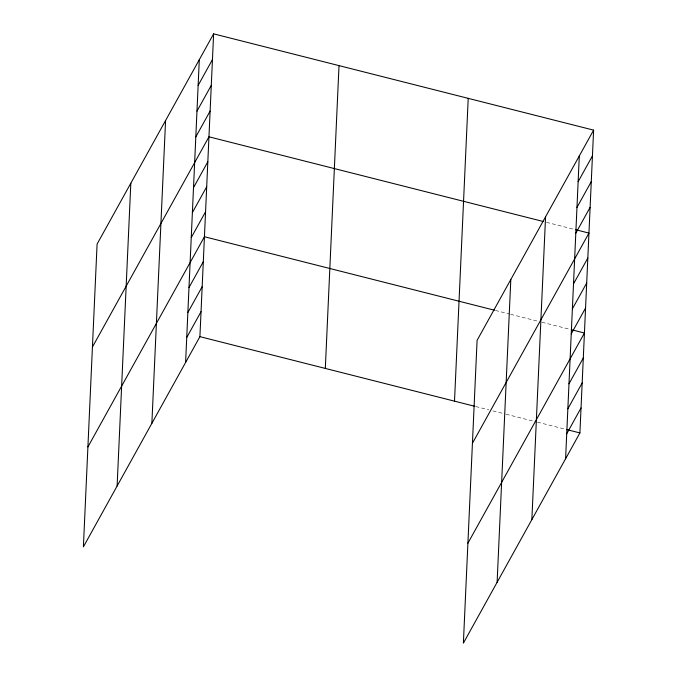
<?xml version="1.0" encoding="UTF-8"?>
<svg xmlns="http://www.w3.org/2000/svg" width="677" height="677" viewBox="0 0 677 677"><rect width="100%" height="100%" fill="white"/><g stroke="black" fill="none" stroke-linecap="round" stroke-linejoin="round"><path stroke-width="0.51" stroke-dasharray="3.38 2.54" d="M546.483 222.318L574.798 229.495M495.437 310.455L509.595 314.043M510.61 314.297L537.91 321.22M541.955 322.244L570.271 329.42M475.745 406.538L488.896 409.873M492.941 410.897L505.076 413.969M506.083 414.222L536.421 421.915M537.436 422.169L565.752 429.345"/><path stroke-width="1.02" d="M117.113 486.027L130.822 183.222M151.868 423.328L165.577 120.523M185.6 362.483L199.3 59.678M213.619 33.85L97.09 244.067L83.389 546.872L199.91 336.655L213.619 33.85L593.611 130.128L579.91 432.933L463.381 643.15L477.09 340.345L593.611 130.128M325.315 368.423L339.016 65.618M454.512 401.156L468.213 98.36M497.113 582.296L510.813 279.499M531.86 519.606L545.569 216.801M565.591 458.761L579.3 155.955M198.141 85.412L212.451 59.584M196.973 111.155L211.292 85.327M195.805 136.889L210.124 111.062M92.436 347.022L208.956 136.805L543.445 221.548M193.512 187.614L207.831 161.786M192.378 212.595L206.697 186.767M191.252 237.576L205.571 211.749M87.908 446.947L204.437 236.73L494.43 310.201M188.993 287.539L203.303 261.711M187.859 312.52L202.178 286.693M186.725 337.501L201.044 311.674M578.133 181.69L592.451 155.862M576.965 207.433L591.283 181.605M575.805 233.167L590.116 207.34M472.428 443.3L588.956 233.083L575.805 229.748M573.504 283.891L587.822 258.064M572.378 308.873L586.688 283.045M571.244 333.854L585.563 308.027M467.9 543.225L584.429 333.008L571.286 329.674M568.985 383.817L583.303 357.989M567.851 408.798L582.169 382.97M566.725 433.779L581.035 407.952M199.91 336.655L474.738 406.285M566.759 429.599L579.91 432.933"/></g></svg>
